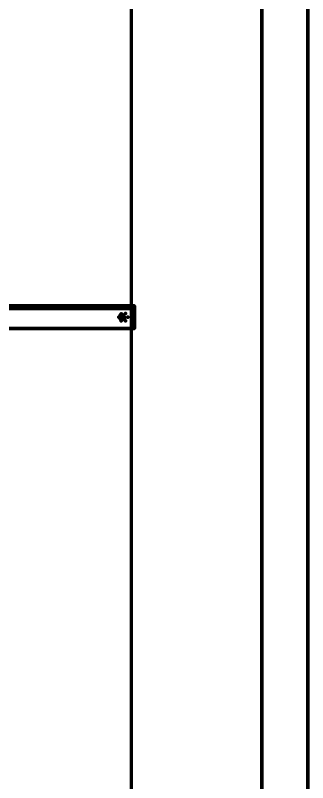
# Model space of a CAD drawing. Extents: x 0 to 1153, y 0 to 816.
# Drawn here: x 630.88 to 635.01, y 393.18 to 404.01 of the extents above; entities that cross this region are included whole.
import ezdxf

# ---------------------------------------------------------------- set-up
doc = ezdxf.new("R2010")
doc.units = 0
doc.header["$MEASUREMENT"] = 0
doc.layers.add('Arch', color=7, linetype='Continuous')
doc.layers.add('HVAC', color=7, linetype='Continuous')

msp = doc.modelspace()

# ---------------------------------------------------------------- linework, layer by layer
at = {"layer": 'Arch', "color": 11, "linetype": 'Continuous', "lineweight": 211}
msp.add_line((632.523, 361.77), (632.523, 717.391), dxfattribs=at)
msp.add_lwpolyline([(634.365, 390.377), (635.011, 390.377), (635.011, 436.615), (635.011, 390.377), (634.365, 390.377), (634.365, 436.615)], close=True, dxfattribs=at)
at = {"layer": 'HVAC', "color": 6, "linetype": 'Continuous', "lineweight": 211}
msp.add_lwpolyline([(632.566, 399.87), (609.282, 399.87), (632.566, 399.912), (632.566, 399.595), (632.566, 399.912), (609.282, 399.912), (609.282, 399.595), (609.282, 399.912)], close=True, dxfattribs=at)
for points in [[(632.375, 399.807), (632.436, 399.745), (632.344, 399.754), (632.375, 399.807), (632.436, 399.745), (632.344, 399.754), (632.375, 399.807), (632.436, 399.745), (632.375, 399.701), (632.436, 399.745), (632.375, 399.807), (632.344, 399.754), (632.375, 399.701), (632.436, 399.745), (632.375, 399.807), (632.344, 399.754), (632.375, 399.701), (632.436, 399.745), (632.375, 399.807), (632.344, 399.754), (632.375, 399.701), (632.436, 399.745), (632.375, 399.807), (632.344, 399.754), (632.375, 399.701), (632.436, 399.745), (632.375, 399.807), (632.344, 399.754), (632.375, 399.701), (632.436, 399.745), (632.375, 399.807), (632.344, 399.754), (632.375, 399.701), (632.436, 399.745), (632.375, 399.807), (632.344, 399.754)], [(609.282, 399.595), (632.566, 399.595), (609.282, 399.595)]]:
    msp.add_lwpolyline(points, dxfattribs=at)
for p in [(632.344, 399.754), (632.344, 399.754), (632.344, 399.754), (632.439, 399.807), (632.439, 399.807), (632.439, 399.807), (632.471, 399.754), (632.471, 399.754), (632.471, 399.754), (632.375, 399.701), (632.375, 399.701), (632.375, 399.701), (632.439, 399.701), (632.439, 399.701), (632.439, 399.701)]:
    msp.add_point(p, dxfattribs=at)

doc.saveas('drawing.dxf')
